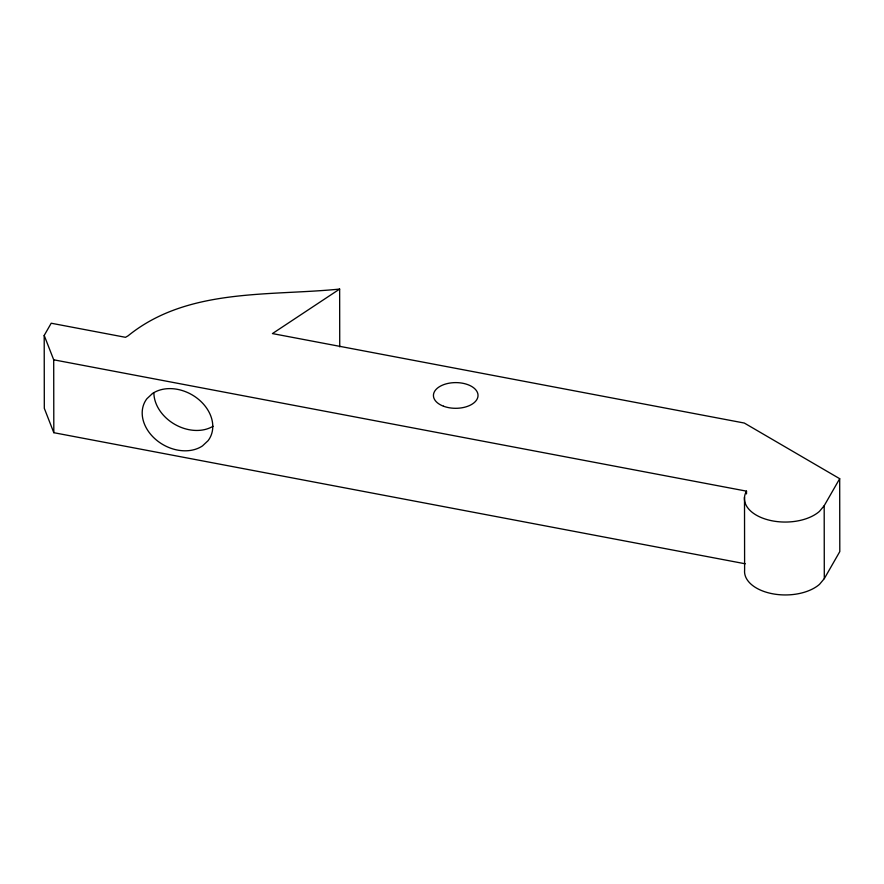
<?xml version="1.0" encoding="UTF-8"?>
<svg xmlns="http://www.w3.org/2000/svg" width="884" height="884" viewBox="0 0 884 884"><rect width="100%" height="100%" fill="white"/><g stroke="black" fill="none" stroke-linecap="round" stroke-linejoin="round"><path stroke-width="1.33" d="M745.256 563.793L53.814 432.696L44.31 408.331L44.2 335.434L51.206 323.224L125.495 337.312L128.058 335.832C187.342 287.72 268.592 296.217 339.644 289.079L339.732 346.859M44.2 335.434L53.703 359.799L746.505 491.15A40.852 23.548 -0.1 0 0 767.511 519.726A40.852 23.548 -0.1 0 0 819.435 511.394L824.186 505.736L839.689 478.697L744.317 423.049L272.438 333.577L339.644 289.079M744.505 497.195L744.615 570.092A40.852 23.548 -0.1 0 0 772.572 593.772A40.852 23.548 -0.1 0 0 819.545 584.302L824.297 578.633L839.8 551.594L839.689 478.697M824.186 505.736L824.297 578.633M746.505 491.15L746.505 493.902M53.703 359.799L53.814 432.696M213.044 426.265A37.172 28.829 29.8 0 1 174.988 424.464A37.172 28.829 29.8 0 1 153.871 392.662M152.501 393.502L146.899 398.728A37.172 28.829 29.8 0 0 156.037 439.735A37.172 28.829 29.8 0 0 202.469 445.923L208.072 440.685A37.172 28.829 29.8 0 0 198.933 399.678A37.172 28.829 29.8 0 0 152.501 393.502M443.481 406.209A22.299 12.851 -0.1 0 0 477.99 396.176A22.299 12.851 -0.1 0 0 445.713 383.988A22.299 12.851 -0.1 0 0 443.481 406.209"/></g></svg>
